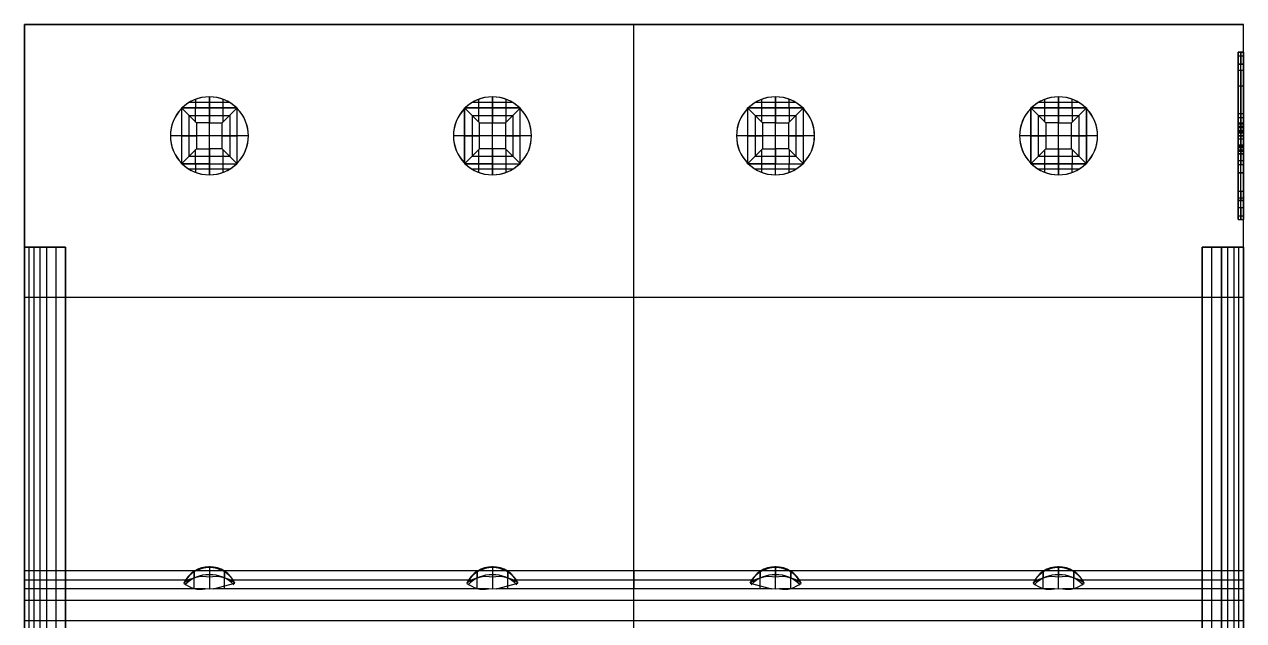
# Model space of a CAD drawing. Extents: x -10.9 to 10.9, y -9.8 to 12.2.
# Drawn here: x -10.94 to 10.94, y 1.46 to 12.16 of the extents above; entities that cross this region are included whole.
import ezdxf

# ---------------------------------------------------------------- set-up
doc = ezdxf.new("R2010")
doc.units = 0
doc.layers.add('DEFAULT', color=7, linetype='CONTINUOUS')

msp = doc.modelspace()

# ---------------------------------------------------------------- linework, layer by layer
at = {"layer": 'DEFAULT', "color": 98}
for p, q in [((10.94, 12.16), (-10.94, 12.16)), ((-10.94, 12.16), (-10.94, 2.36)), ((10.94, 12.16), (-10.94, 12.16)), ((-10.94, -9.84), (-10.94, 12.16)), ((-10.94, 12.16), (10.94, 12.16)), ((-10.94, 12.16), (-10.94, -8.51)), ((0, 2.36), (0, 12.16)), ((0, -9.84), (0, 12.16)), ((10.94, 2.36), (10.94, 12.16)), ((10.94, -9.84), (10.94, 12.16)), ((10.94, -8.51), (10.94, 12.16)), ((10.84, 11.66), (10.94, 11.66)), ((10.94, 11.66), (10.84, 11.66)), ((10.84, 11.449), (10.84, 11.66)), ((10.84, 11.66), (10.84, 11.449)), ((10.84, 11.66), (10.94, 11.66)), ((10.84, 11.31), (10.84, 11.66)), ((10.84, 11.598), (10.94, 11.598)), ((10.84, 11.598), (10.94, 11.598)), ((10.89, 11.449), (10.89, 11.66)), ((10.89, 11.66), (10.89, 11.449)), ((10.94, 11.449), (10.94, 11.66)), ((10.94, 11.66), (10.94, 11.449)), ((10.84, 8.871), (10.84, 11.449)), ((10.84, 11.449), (10.84, 8.871)), ((10.84, 11.449), (10.94, 11.449)), ((10.94, 11.449), (10.84, 11.449)), ((10.89, 8.871), (10.89, 11.449)), ((10.89, 8.871), (10.89, 11.449)), ((10.94, 11.449), (10.94, 8.871)), ((10.94, 8.871), (10.94, 11.449)), ((10.84, 10.386), (10.84, 11.337)), ((10.84, 11.337), (10.84, 10.386)), ((10.84, 11.337), (10.94, 11.337)), ((10.89, 10.386), (10.89, 11.337)), ((10.89, 11.337), (10.89, 10.386)), ((10.94, 10.386), (10.94, 11.337)), ((10.94, 11.337), (10.94, 10.386)), ((10.94, 10.562), (10.94, 11.337)), ((10.84, 11.058), (10.94, 11.058)), ((10.84, 11.058), (10.94, 11.058)), ((-7.62, 10.76), (-7.98, 10.76)), ((-7.865, 10.66), (-7.865, 10.816)), ((-7.62, 10.86), (-7.62, 10.66)), ((-7.62, 9.46), (-7.62, 10.86)), ((-7.259, 10.76), (-7.62, 10.76)), ((-7.375, 10.66), (-7.375, 10.816)), ((-2.54, 10.76), (-2.9, 10.76)), ((-2.785, 10.66), (-2.785, 10.816)), ((-2.54, 10.86), (-2.54, 10.66)), ((-2.54, 9.46), (-2.54, 10.86)), ((-2.179, 10.76), (-2.54, 10.76)), ((-2.295, 10.66), (-2.295, 10.816)), ((2.54, 10.76), (2.18, 10.76)), ((2.295, 10.66), (2.295, 10.816)), ((2.54, 10.86), (2.54, 10.66)), ((2.54, 9.46), (2.54, 10.86)), ((2.901, 10.76), (2.54, 10.76)), ((2.785, 10.66), (2.785, 10.816)), ((7.62, 10.76), (7.26, 10.76)), ((7.375, 10.66), (7.375, 10.816)), ((7.62, 10.86), (7.62, 10.66)), ((7.62, 9.46), (7.62, 10.86)), ((7.981, 10.76), (7.62, 10.76)), ((7.865, 10.66), (7.865, 10.816)), ((-8.115, 10.655), (-8.12, 10.66)), ((-8.12, 10.66), (-8.11, 10.66)), ((-8.11, 10.66), (-8.12, 10.66)), ((-8.12, 10.66), (-8.12, 10.65)), ((-8.12, 10.65), (-8.11, 10.66)), ((-8.12, 10.66), (-8.12, 10.65)), ((-8.12, 10.66), (-8.12, 10.65)), ((-8.12, 10.66), (-8.11, 10.66)), ((-8.12, 10.65), (-8.115, 10.655)), ((-8.12, 10.655), (-8.115, 10.655)), ((-8.12, 10.655), (-8.115, 10.655)), ((-8.12, 10.65), (-8.12, 9.67)), ((-8.12, 10.65), (-8.12, 9.67)), ((-8.12, 10.65), (-8.12, 9.67)), ((-8.117, 10.657), (-8.112, 10.657)), ((-8.117, 10.657), (-8.117, 10.652)), ((-8.11, 10.66), (-8.115, 10.655)), ((-8.115, 10.655), (-8.115, 10.66)), ((-8.115, 10.655), (-8.115, 10.66)), ((-7.852, 10.392), (-8.115, 10.655)), ((-7.62, 10.66), (-8.11, 10.66)), ((-8.11, 10.66), (-7.62, 10.66)), ((-8.11, 10.66), (-7.62, 10.66)), ((-7.986, 10.526), (-7.62, 10.526)), ((-7.986, 10.526), (-7.986, 9.794)), ((-7.867, 10.407), (-7.867, 10.66)), ((-7.62, 10.66), (-7.62, 10.392)), ((-7.62, 10.66), (-7.13, 10.66)), ((-7.13, 10.66), (-7.62, 10.66)), ((-7.62, 10.66), (-7.13, 10.66)), ((-7.62, 10.526), (-7.254, 10.526)), ((-7.388, 10.392), (-7.125, 10.655)), ((-7.372, 10.407), (-7.372, 10.66)), ((-7.254, 10.526), (-7.254, 9.794)), ((-7.12, 10.66), (-7.13, 10.66)), ((-7.13, 10.66), (-7.12, 10.65)), ((-7.13, 10.66), (-7.125, 10.655)), ((-7.13, 10.66), (-7.12, 10.66)), ((-7.13, 10.66), (-7.12, 10.66)), ((-7.127, 10.657), (-7.122, 10.657)), ((-7.125, 10.655), (-7.12, 10.66)), ((-7.125, 10.655), (-7.125, 10.66)), ((-7.125, 10.655), (-7.125, 10.66)), ((-7.125, 10.655), (-7.12, 10.65)), ((-7.125, 10.655), (-7.12, 10.655)), ((-7.125, 10.655), (-7.12, 10.655)), ((-7.122, 10.657), (-7.122, 10.652)), ((-7.12, 10.65), (-7.12, 10.66)), ((-7.12, 10.65), (-7.12, 10.66)), ((-7.12, 10.65), (-7.12, 10.66)), ((-7.12, 9.67), (-7.12, 10.65)), ((-7.12, 9.67), (-7.12, 10.65)), ((-7.12, 9.67), (-7.12, 10.65)), ((-3.04, 10.65), (-3.04, 10.66)), ((-3.04, 10.66), (-3.035, 10.655)), ((-3.04, 10.65), (-3.04, 10.66)), ((-3.04, 10.65), (-3.03, 10.66)), ((-3.04, 10.66), (-3.03, 10.66)), ((-3.04, 10.66), (-3.03, 10.66)), ((-3.04, 10.66), (-3.04, 10.65)), ((-3.04, 10.66), (-3.03, 10.66)), ((-3.035, 10.655), (-3.04, 10.65)), ((-3.04, 10.655), (-3.035, 10.655)), ((-3.04, 10.655), (-3.035, 10.655)), ((-3.04, 9.67), (-3.04, 10.65)), ((-3.04, 10.65), (-3.04, 9.67)), ((-3.04, 10.65), (-3.04, 9.67)), ((-3.037, 10.657), (-3.037, 10.652)), ((-3.037, 10.657), (-3.032, 10.657)), ((-3.035, 10.655), (-3.03, 10.66)), ((-3.035, 10.655), (-3.035, 10.66)), ((-3.035, 10.655), (-3.035, 10.66)), ((-3.035, 10.655), (-2.772, 10.392)), ((-2.54, 10.66), (-3.03, 10.66)), ((-3.03, 10.66), (-2.54, 10.66)), ((-3.03, 10.66), (-2.54, 10.66)), ((-2.906, 10.526), (-2.906, 9.794)), ((-2.906, 10.526), (-2.54, 10.526)), ((-2.787, 10.407), (-2.787, 10.66)), ((-2.54, 10.66), (-2.54, 10.392)), ((-2.54, 10.66), (-2.05, 10.66)), ((-2.05, 10.66), (-2.54, 10.66)), ((-2.54, 10.66), (-2.05, 10.66)), ((-2.54, 10.526), (-2.174, 10.526)), ((-2.308, 10.392), (-2.045, 10.655)), ((-2.292, 10.407), (-2.292, 10.66)), ((-2.174, 10.526), (-2.174, 9.794)), ((-2.04, 10.66), (-2.05, 10.66)), ((-2.05, 10.66), (-2.04, 10.65)), ((-2.05, 10.66), (-2.045, 10.655)), ((-2.05, 10.66), (-2.04, 10.66)), ((-2.05, 10.66), (-2.04, 10.66)), ((-2.047, 10.657), (-2.042, 10.657)), ((-2.045, 10.655), (-2.04, 10.66)), ((-2.045, 10.655), (-2.045, 10.66)), ((-2.045, 10.655), (-2.045, 10.66)), ((-2.045, 10.655), (-2.04, 10.65)), ((-2.045, 10.655), (-2.04, 10.655)), ((-2.045, 10.655), (-2.04, 10.655)), ((-2.042, 10.657), (-2.042, 10.652)), ((-2.04, 10.65), (-2.04, 10.66)), ((-2.04, 10.65), (-2.04, 10.66)), ((-2.04, 10.65), (-2.04, 10.66)), ((-2.04, 9.67), (-2.04, 10.65)), ((-2.04, 9.67), (-2.04, 10.65)), ((-2.04, 9.67), (-2.04, 10.65)), ((2.05, 10.66), (2.04, 10.66)), ((2.04, 10.66), (2.05, 10.66)), ((2.04, 10.65), (2.05, 10.66)), ((2.04, 10.65), (2.04, 10.66)), ((2.04, 10.66), (2.04, 10.65)), ((2.045, 10.655), (2.04, 10.66)), ((2.04, 10.66), (2.05, 10.66)), ((2.04, 10.66), (2.04, 10.65)), ((2.045, 10.655), (2.04, 10.65)), ((2.04, 10.655), (2.045, 10.655)), ((2.04, 10.655), (2.045, 10.655)), ((2.04, 10.65), (2.04, 9.67)), ((2.04, 10.65), (2.04, 9.67)), ((2.04, 10.65), (2.04, 9.67)), ((2.043, 10.657), (2.043, 10.652)), ((2.043, 10.657), (2.048, 10.657)), ((2.045, 10.655), (2.05, 10.66)), ((2.045, 10.655), (2.045, 10.66)), ((2.045, 10.655), (2.045, 10.66)), ((2.308, 10.392), (2.045, 10.655)), ((2.05, 10.66), (2.54, 10.66)), ((2.54, 10.66), (2.05, 10.66)), ((2.05, 10.66), (2.54, 10.66)), ((2.174, 10.526), (2.54, 10.526)), ((2.174, 10.526), (2.174, 9.794)), ((2.293, 10.407), (2.293, 10.66)), ((2.54, 10.66), (2.54, 10.392)), ((3.03, 10.66), (2.54, 10.66)), ((3.03, 10.66), (2.54, 10.66)), ((2.54, 10.66), (3.03, 10.66)), ((2.54, 10.526), (2.906, 10.526)), ((2.772, 10.392), (3.035, 10.655)), ((2.788, 10.407), (2.788, 10.66)), ((2.906, 10.526), (2.906, 9.794)), ((3.04, 10.66), (3.03, 10.66)), ((3.03, 10.66), (3.04, 10.65)), ((3.04, 10.66), (3.03, 10.66)), ((3.035, 10.655), (3.03, 10.66)), ((3.03, 10.66), (3.04, 10.66)), ((3.033, 10.657), (3.038, 10.657)), ((3.035, 10.655), (3.04, 10.66)), ((3.035, 10.655), (3.035, 10.66)), ((3.035, 10.655), (3.035, 10.66)), ((3.04, 10.65), (3.035, 10.655)), ((3.035, 10.655), (3.04, 10.655)), ((3.035, 10.655), (3.04, 10.655)), ((3.038, 10.657), (3.038, 10.652)), ((3.04, 10.65), (3.04, 10.66)), ((3.04, 10.66), (3.04, 10.65)), ((3.04, 10.65), (3.04, 10.66)), ((3.04, 9.67), (3.04, 10.65)), ((3.04, 9.67), (3.04, 10.65)), ((3.04, 9.67), (3.04, 10.65)), ((7.12, 10.65), (7.13, 10.66)), ((7.13, 10.66), (7.12, 10.66)), ((7.12, 10.66), (7.12, 10.65)), ((7.13, 10.66), (7.12, 10.66)), ((7.12, 10.65), (7.12, 10.66)), ((7.125, 10.655), (7.12, 10.66)), ((7.12, 10.66), (7.13, 10.66)), ((7.12, 10.66), (7.12, 10.65)), ((7.12, 10.65), (7.125, 10.655)), ((7.12, 10.655), (7.125, 10.655)), ((7.12, 10.655), (7.125, 10.655)), ((7.12, 9.67), (7.12, 10.65)), ((7.12, 9.67), (7.12, 10.65)), ((7.12, 10.65), (7.12, 9.67)), ((7.123, 10.657), (7.123, 10.652)), ((7.123, 10.657), (7.128, 10.657)), ((7.125, 10.655), (7.13, 10.66)), ((7.125, 10.655), (7.125, 10.66)), ((7.125, 10.655), (7.125, 10.66)), ((7.388, 10.392), (7.125, 10.655)), ((7.13, 10.66), (7.62, 10.66)), ((7.62, 10.66), (7.13, 10.66)), ((7.13, 10.66), (7.62, 10.66)), ((7.254, 10.526), (7.62, 10.526)), ((7.254, 10.526), (7.254, 9.794)), ((7.373, 10.407), (7.373, 10.66)), ((7.62, 10.66), (7.62, 10.392)), ((7.62, 10.66), (8.11, 10.66)), ((8.11, 10.66), (7.62, 10.66)), ((7.62, 10.66), (8.11, 10.66)), ((7.62, 10.526), (7.986, 10.526)), ((7.852, 10.392), (8.115, 10.655)), ((7.868, 10.407), (7.868, 10.66)), ((7.986, 10.526), (7.986, 9.794)), ((8.12, 10.66), (8.11, 10.66)), ((8.11, 10.66), (8.12, 10.65)), ((8.11, 10.66), (8.12, 10.66)), ((8.115, 10.655), (8.11, 10.66)), ((8.11, 10.66), (8.12, 10.66)), ((8.113, 10.657), (8.118, 10.657)), ((8.115, 10.655), (8.12, 10.66)), ((8.115, 10.655), (8.115, 10.66)), ((8.115, 10.655), (8.115, 10.66)), ((8.115, 10.655), (8.12, 10.65)), ((8.115, 10.655), (8.12, 10.655)), ((8.115, 10.655), (8.12, 10.655)), ((8.118, 10.657), (8.118, 10.652)), ((8.12, 10.65), (8.12, 10.66)), ((8.12, 10.66), (8.12, 10.65)), ((8.12, 10.65), (8.12, 10.66)), ((8.12, 10.65), (8.12, 9.67)), ((8.12, 9.67), (8.12, 10.65)), ((8.12, 9.67), (8.12, 10.65)), ((10.84, 10.304), (10.84, 10.562)), ((10.84, 10.562), (10.84, 10.304)), ((10.84, 10.562), (10.94, 10.562)), ((10.84, 10.15), (10.84, 10.503)), ((10.89, 10.562), (10.89, 10.304)), ((10.89, 10.304), (10.89, 10.562)), ((10.94, 10.562), (10.94, 10.304)), ((10.94, 10.562), (10.94, 10.304)), ((-7.62, 10.392), (-7.852, 10.392)), ((-7.852, 10.392), (-7.852, 9.928)), ((-7.62, 10.392), (-7.388, 10.392)), ((-7.62, 9.928), (-7.62, 10.392)), ((-7.388, 9.928), (-7.388, 10.392)), ((-2.772, 9.928), (-2.772, 10.392)), ((-2.772, 10.392), (-2.54, 10.392)), ((-2.54, 10.392), (-2.308, 10.392)), ((-2.54, 9.928), (-2.54, 10.392)), ((-2.308, 10.392), (-2.308, 9.928)), ((2.54, 10.392), (2.308, 10.392)), ((2.308, 10.392), (2.308, 9.928)), ((2.54, 10.392), (2.772, 10.392)), ((2.54, 9.928), (2.54, 10.392)), ((2.772, 10.392), (2.772, 9.928)), ((7.62, 10.392), (7.388, 10.392)), ((7.388, 10.392), (7.388, 9.928)), ((7.62, 10.392), (7.852, 10.392)), ((7.62, 9.928), (7.62, 10.392)), ((7.852, 9.928), (7.852, 10.392)), ((10.84, 10.492), (10.94, 10.492)), ((10.84, 10.492), (10.94, 10.492)), ((10.84, 10.373), (10.84, 10.386)), ((10.84, 10.386), (10.84, 10.373)), ((10.84, 10.386), (10.94, 10.386)), ((10.94, 10.386), (10.84, 10.386)), ((10.94, 10.38), (10.84, 10.38)), ((10.84, 10.38), (10.94, 10.38)), ((10.84, 10.215), (10.84, 10.373)), ((10.84, 10.373), (10.84, 10.215)), ((10.84, 10.373), (10.94, 10.373)), ((10.84, 10.373), (10.94, 10.373)), ((10.84, 9.876), (10.84, 10.333)), ((10.84, 10.333), (10.84, 9.876)), ((10.84, 10.333), (10.94, 10.333)), ((10.84, 10.304), (10.84, 10.215)), ((10.84, 10.215), (10.84, 10.304)), ((10.94, 10.304), (10.84, 10.304)), ((10.94, 10.304), (10.84, 10.304)), ((10.89, 10.373), (10.89, 10.386)), ((10.89, 10.373), (10.89, 10.386)), ((10.89, 10.215), (10.89, 10.373)), ((10.89, 10.373), (10.89, 10.215)), ((10.89, 9.876), (10.89, 10.333)), ((10.89, 10.333), (10.89, 9.876)), ((10.89, 10.215), (10.89, 10.304)), ((10.89, 10.304), (10.89, 10.215)), ((10.94, 10.386), (10.94, 10.373)), ((10.94, 10.373), (10.94, 10.386)), ((10.94, 10.373), (10.94, 10.215)), ((10.94, 10.215), (10.94, 10.373)), ((10.94, 10.333), (10.94, 9.876)), ((10.94, 10.333), (10.94, 9.876)), ((10.94, 9.876), (10.94, 10.333)), ((10.94, 10.304), (10.94, 10.215)), ((10.94, 10.215), (10.94, 10.304)), ((-6.92, 10.16), (-8.32, 10.16)), ((-8.12, 10.16), (-8.32, 10.16)), ((-8.12, 10.16), (-7.852, 10.16)), ((-7.388, 10.16), (-7.852, 10.16)), ((-7.388, 10.16), (-7.12, 10.16)), ((-6.92, 10.16), (-7.12, 10.16)), ((-1.84, 10.16), (-3.24, 10.16)), ((-3.04, 10.16), (-3.24, 10.16)), ((-3.04, 10.16), (-2.772, 10.16)), ((-2.308, 10.16), (-2.772, 10.16)), ((-2.308, 10.16), (-2.04, 10.16)), ((-1.84, 10.16), (-2.04, 10.16)), ((2.04, 10.16), (1.84, 10.16)), ((3.24, 10.16), (1.84, 10.16)), ((2.04, 10.16), (2.308, 10.16)), ((2.772, 10.16), (2.308, 10.16)), ((2.772, 10.16), (3.04, 10.16)), ((3.24, 10.16), (3.04, 10.16)), ((8.32, 10.16), (6.92, 10.16)), ((7.12, 10.16), (6.92, 10.16)), ((7.12, 10.16), (7.388, 10.16)), ((7.852, 10.16), (7.388, 10.16)), ((7.852, 10.16), (8.12, 10.16)), ((8.32, 10.16), (8.12, 10.16)), ((10.84, 10.261), (10.94, 10.261)), ((10.84, 10.261), (10.94, 10.261)), ((10.84, 10.239), (10.94, 10.239)), ((10.84, 10.239), (10.94, 10.239)), ((10.94, 10.215), (10.84, 10.215)), ((10.84, 10.215), (10.94, 10.215)), ((10.84, 10.215), (10.94, 10.215)), ((10.84, 10.215), (10.94, 10.215)), ((10.84, 10.215), (10.94, 10.215)), ((10.84, 10.215), (10.94, 10.215)), ((10.94, 10.16), (10.84, 10.16)), ((10.84, 10.16), (10.94, 10.16)), ((10.84, 10.105), (10.94, 10.105)), ((10.84, 10.105), (10.94, 10.105)), ((-8.115, 9.665), (-7.852, 9.928)), ((-7.867, 9.66), (-7.867, 9.913)), ((-7.852, 9.928), (-7.62, 9.928)), ((-7.62, 9.928), (-7.62, 9.66)), ((-7.388, 9.928), (-7.62, 9.928)), ((-7.125, 9.665), (-7.388, 9.928)), ((-7.372, 9.66), (-7.372, 9.913)), ((-2.772, 9.928), (-3.035, 9.665)), ((-2.787, 9.66), (-2.787, 9.913)), ((-2.54, 9.928), (-2.772, 9.928)), ((-2.308, 9.928), (-2.54, 9.928)), ((-2.54, 9.928), (-2.54, 9.66)), ((-2.045, 9.665), (-2.308, 9.928)), ((-2.292, 9.66), (-2.292, 9.913)), ((2.308, 9.928), (2.045, 9.665)), ((2.293, 9.66), (2.293, 9.913)), ((2.308, 9.928), (2.54, 9.928)), ((2.54, 9.928), (2.54, 9.66)), ((2.772, 9.928), (2.54, 9.928)), ((3.035, 9.665), (2.772, 9.928)), ((2.788, 9.66), (2.788, 9.913)), ((7.125, 9.665), (7.388, 9.928)), ((7.373, 9.66), (7.373, 9.913)), ((7.388, 9.928), (7.62, 9.928)), ((7.62, 9.928), (7.62, 9.66)), ((7.62, 9.928), (7.852, 9.928)), ((7.852, 9.928), (8.115, 9.665)), ((7.868, 9.66), (7.868, 9.913)), ((10.84, 9.707), (10.84, 10.059)), ((10.84, 9.995), (10.84, 9.905)), ((10.84, 9.905), (10.84, 9.995)), ((10.84, 9.995), (10.84, 9.836)), ((10.84, 9.836), (10.84, 9.995)), ((10.84, 9.995), (10.94, 9.995)), ((10.94, 9.995), (10.84, 9.995)), ((10.84, 9.995), (10.94, 9.995)), ((10.84, 9.995), (10.94, 9.995)), ((10.84, 9.995), (10.94, 9.995)), ((10.84, 9.995), (10.94, 9.995)), ((10.84, 9.97), (10.94, 9.97)), ((10.84, 9.97), (10.94, 9.97)), ((10.84, 9.948), (10.94, 9.948)), ((10.84, 9.948), (10.94, 9.948)), ((10.84, 9.905), (10.84, 9.648)), ((10.84, 9.648), (10.84, 9.905)), ((10.94, 9.905), (10.84, 9.905)), ((10.84, 9.905), (10.94, 9.905)), ((10.94, 9.876), (10.84, 9.876)), ((10.89, 9.905), (10.89, 9.995)), ((10.89, 9.836), (10.89, 9.995)), ((10.89, 9.995), (10.89, 9.836)), ((10.89, 9.995), (10.89, 9.905)), ((10.89, 9.648), (10.89, 9.905)), ((10.89, 9.905), (10.89, 9.648)), ((10.94, 9.995), (10.94, 9.905)), ((10.94, 9.836), (10.94, 9.995)), ((10.94, 9.995), (10.94, 9.905)), ((10.94, 9.995), (10.94, 9.836)), ((10.94, 9.905), (10.94, 9.648)), ((10.94, 9.648), (10.94, 9.905)), ((-8.11, 9.66), (-8.12, 9.67)), ((-8.12, 9.67), (-8.12, 9.66)), ((-8.12, 9.66), (-8.12, 9.67)), ((-8.12, 9.67), (-8.115, 9.665)), ((-8.12, 9.67), (-8.12, 9.66)), ((-8.115, 9.665), (-8.12, 9.66)), ((-8.12, 9.665), (-8.115, 9.665)), ((-8.12, 9.665), (-8.115, 9.665)), ((-8.12, 9.66), (-8.11, 9.66)), ((-8.12, 9.66), (-8.11, 9.66)), ((-8.12, 9.66), (-8.11, 9.66)), ((-8.117, 9.668), (-8.117, 9.663)), ((-8.117, 9.663), (-8.112, 9.663)), ((-8.11, 9.66), (-8.115, 9.665)), ((-8.115, 9.66), (-8.115, 9.665)), ((-8.115, 9.66), (-8.115, 9.665)), ((-7.62, 9.66), (-8.11, 9.66)), ((-8.11, 9.66), (-7.62, 9.66)), ((-8.11, 9.66), (-7.62, 9.66)), ((-7.986, 9.794), (-7.62, 9.794)), ((-7.865, 9.504), (-7.865, 9.66)), ((-7.62, 9.794), (-7.254, 9.794)), ((-7.62, 9.66), (-7.62, 9.46)), ((-7.62, 9.66), (-7.13, 9.66)), ((-7.62, 9.66), (-7.13, 9.66)), ((-7.62, 9.66), (-7.13, 9.66)), ((-7.375, 9.504), (-7.375, 9.66)), ((-7.12, 9.67), (-7.13, 9.66)), ((-7.13, 9.66), (-7.125, 9.665)), ((-7.13, 9.66), (-7.12, 9.66)), ((-7.13, 9.66), (-7.12, 9.66)), ((-7.13, 9.66), (-7.12, 9.66)), ((-7.127, 9.663), (-7.122, 9.663)), ((-7.125, 9.665), (-7.12, 9.67)), ((-7.12, 9.66), (-7.125, 9.665)), ((-7.125, 9.665), (-7.12, 9.665)), ((-7.125, 9.66), (-7.125, 9.665)), ((-7.125, 9.665), (-7.12, 9.665)), ((-7.125, 9.66), (-7.125, 9.665)), ((-7.122, 9.668), (-7.122, 9.663)), ((-7.12, 9.66), (-7.12, 9.67)), ((-7.12, 9.66), (-7.12, 9.67)), ((-7.12, 9.66), (-7.12, 9.67)), ((-3.035, 9.665), (-3.04, 9.67)), ((-3.04, 9.67), (-3.04, 9.66)), ((-3.03, 9.66), (-3.04, 9.67)), ((-3.04, 9.67), (-3.04, 9.66)), ((-3.04, 9.67), (-3.04, 9.66)), ((-3.04, 9.66), (-3.035, 9.665)), ((-3.04, 9.665), (-3.035, 9.665)), ((-3.04, 9.665), (-3.035, 9.665)), ((-3.03, 9.66), (-3.04, 9.66)), ((-3.04, 9.66), (-3.03, 9.66)), ((-3.04, 9.66), (-3.03, 9.66)), ((-3.037, 9.668), (-3.037, 9.663)), ((-3.037, 9.663), (-3.032, 9.663)), ((-3.03, 9.66), (-3.035, 9.665)), ((-3.035, 9.66), (-3.035, 9.665)), ((-3.035, 9.66), (-3.035, 9.665)), ((-3.03, 9.66), (-2.54, 9.66)), ((-2.54, 9.66), (-3.03, 9.66)), ((-3.03, 9.66), (-2.54, 9.66)), ((-2.906, 9.794), (-2.54, 9.794)), ((-2.785, 9.504), (-2.785, 9.66)), ((-2.54, 9.794), (-2.174, 9.794)), ((-2.54, 9.66), (-2.54, 9.46)), ((-2.54, 9.66), (-2.05, 9.66)), ((-2.54, 9.66), (-2.05, 9.66)), ((-2.54, 9.66), (-2.05, 9.66)), ((-2.295, 9.504), (-2.295, 9.66)), ((-2.04, 9.67), (-2.05, 9.66)), ((-2.05, 9.66), (-2.045, 9.665)), ((-2.05, 9.66), (-2.04, 9.66)), ((-2.05, 9.66), (-2.04, 9.66)), ((-2.05, 9.66), (-2.04, 9.66)), ((-2.047, 9.663), (-2.042, 9.663)), ((-2.045, 9.665), (-2.04, 9.67)), ((-2.04, 9.66), (-2.045, 9.665)), ((-2.045, 9.665), (-2.04, 9.665)), ((-2.045, 9.66), (-2.045, 9.665)), ((-2.045, 9.665), (-2.04, 9.665)), ((-2.045, 9.66), (-2.045, 9.665)), ((-2.042, 9.668), (-2.042, 9.663)), ((-2.04, 9.66), (-2.04, 9.67)), ((-2.04, 9.66), (-2.04, 9.67)), ((-2.04, 9.66), (-2.04, 9.67)), ((2.045, 9.665), (2.04, 9.67)), ((2.04, 9.66), (2.04, 9.67)), ((2.04, 9.67), (2.04, 9.66)), ((2.05, 9.66), (2.04, 9.67)), ((2.04, 9.67), (2.04, 9.66)), ((2.045, 9.665), (2.04, 9.66)), ((2.04, 9.665), (2.045, 9.665)), ((2.04, 9.665), (2.045, 9.665)), ((2.04, 9.66), (2.05, 9.66)), ((2.05, 9.66), (2.04, 9.66)), ((2.04, 9.66), (2.05, 9.66)), ((2.043, 9.668), (2.043, 9.663)), ((2.043, 9.663), (2.048, 9.663)), ((2.05, 9.66), (2.045, 9.665)), ((2.045, 9.66), (2.045, 9.665)), ((2.045, 9.66), (2.045, 9.665)), ((2.54, 9.66), (2.05, 9.66)), ((2.05, 9.66), (2.54, 9.66)), ((2.05, 9.66), (2.54, 9.66)), ((2.174, 9.794), (2.54, 9.794)), ((2.295, 9.504), (2.295, 9.66)), ((2.54, 9.794), (2.906, 9.794)), ((2.54, 9.46), (2.54, 9.66)), ((2.54, 9.66), (3.03, 9.66)), ((2.54, 9.66), (3.03, 9.66)), ((2.54, 9.66), (3.03, 9.66)), ((2.785, 9.504), (2.785, 9.66)), ((3.04, 9.67), (3.03, 9.66)), ((3.03, 9.66), (3.035, 9.665)), ((3.03, 9.66), (3.04, 9.66)), ((3.03, 9.66), (3.04, 9.66)), ((3.03, 9.66), (3.04, 9.66)), ((3.033, 9.663), (3.038, 9.663)), ((3.035, 9.665), (3.04, 9.67)), ((3.04, 9.66), (3.035, 9.665)), ((3.035, 9.665), (3.04, 9.665)), ((3.035, 9.66), (3.035, 9.665)), ((3.035, 9.665), (3.04, 9.665)), ((3.035, 9.66), (3.035, 9.665)), ((3.038, 9.668), (3.038, 9.663)), ((3.04, 9.66), (3.04, 9.67)), ((3.04, 9.67), (3.04, 9.66)), ((3.04, 9.66), (3.04, 9.67)), ((7.125, 9.665), (7.12, 9.67)), ((7.12, 9.66), (7.12, 9.67)), ((7.12, 9.66), (7.12, 9.67)), ((7.13, 9.66), (7.12, 9.67)), ((7.12, 9.67), (7.12, 9.66)), ((7.125, 9.665), (7.12, 9.66)), ((7.12, 9.665), (7.125, 9.665)), ((7.12, 9.665), (7.125, 9.665)), ((7.13, 9.66), (7.12, 9.66)), ((7.12, 9.66), (7.13, 9.66)), ((7.12, 9.66), (7.13, 9.66)), ((7.123, 9.668), (7.123, 9.663)), ((7.123, 9.663), (7.128, 9.663)), ((7.13, 9.66), (7.125, 9.665)), ((7.125, 9.66), (7.125, 9.665)), ((7.125, 9.66), (7.125, 9.665)), ((7.62, 9.66), (7.13, 9.66)), ((7.62, 9.66), (7.13, 9.66)), ((7.13, 9.66), (7.62, 9.66)), ((7.254, 9.794), (7.62, 9.794)), ((7.375, 9.504), (7.375, 9.66)), ((7.62, 9.794), (7.986, 9.794)), ((8.11, 9.66), (7.62, 9.66)), ((8.11, 9.66), (7.62, 9.66)), ((7.62, 9.66), (7.62, 9.46)), ((7.62, 9.66), (8.11, 9.66)), ((7.865, 9.504), (7.865, 9.66)), ((8.12, 9.67), (8.11, 9.66)), ((8.115, 9.665), (8.11, 9.66)), ((8.11, 9.66), (8.12, 9.66)), ((8.12, 9.66), (8.11, 9.66)), ((8.11, 9.66), (8.12, 9.66)), ((8.113, 9.663), (8.118, 9.663)), ((8.12, 9.67), (8.115, 9.665)), ((8.12, 9.66), (8.115, 9.665)), ((8.115, 9.665), (8.12, 9.665)), ((8.115, 9.66), (8.115, 9.665)), ((8.115, 9.665), (8.12, 9.665)), ((8.115, 9.66), (8.115, 9.665)), ((8.118, 9.668), (8.118, 9.663)), ((8.12, 9.67), (8.12, 9.66)), ((8.12, 9.67), (8.12, 9.66)), ((8.12, 9.66), (8.12, 9.67)), ((10.84, 9.836), (10.84, 9.16)), ((10.84, 9.16), (10.84, 9.836)), ((10.84, 9.836), (10.94, 9.836)), ((10.94, 9.836), (10.84, 9.836)), ((10.84, 9.718), (10.94, 9.718)), ((10.84, 9.718), (10.94, 9.718)), ((10.84, 9.648), (10.94, 9.648)), ((10.89, 9.16), (10.89, 9.836)), ((10.89, 9.16), (10.89, 9.836)), ((10.94, 9.836), (10.94, 9.16)), ((10.94, 9.16), (10.94, 9.836)), ((10.94, 9.002), (10.94, 9.707)), ((-7.62, 9.56), (-7.98, 9.56)), ((-7.259, 9.56), (-7.62, 9.56)), ((-2.54, 9.56), (-2.9, 9.56)), ((-2.179, 9.56), (-2.54, 9.56)), ((2.54, 9.56), (2.18, 9.56)), ((2.901, 9.56), (2.54, 9.56)), ((7.62, 9.56), (7.26, 9.56)), ((7.981, 9.56), (7.62, 9.56)), ((10.94, 9.498), (10.84, 9.498)), ((10.84, 9.498), (10.94, 9.498)), ((10.84, 9.16), (10.84, 9.002)), ((10.84, 9.002), (10.84, 9.16)), ((10.94, 9.16), (10.84, 9.16)), ((10.94, 9.16), (10.84, 9.16)), ((10.84, 9.048), (10.94, 9.048)), ((10.84, 9.048), (10.94, 9.048)), ((10.84, 9.002), (10.94, 9.002)), ((10.94, 9.002), (10.84, 9.002)), ((10.84, 8.66), (10.84, 9.002)), ((10.84, 9.002), (10.94, 9.002)), ((10.89, 9.16), (10.89, 9.002)), ((10.89, 9.002), (10.89, 9.16)), ((10.94, 9.002), (10.94, 9.16)), ((10.94, 9.002), (10.94, 9.16)), ((10.84, 8.871), (10.84, 8.66)), ((10.84, 8.66), (10.84, 8.871)), ((10.94, 8.871), (10.84, 8.871)), ((10.94, 8.871), (10.84, 8.871)), ((10.89, 8.871), (10.89, 8.66)), ((10.89, 8.66), (10.89, 8.871)), ((10.94, 8.871), (10.94, 8.66)), ((10.94, 8.66), (10.94, 8.871)), ((10.84, 8.722), (10.94, 8.722)), ((10.84, 8.722), (10.94, 8.722)), ((10.84, 8.66), (10.94, 8.66)), ((10.84, 8.66), (10.94, 8.66)), ((10.84, 8.66), (10.94, 8.66)), ((-10.772, 8.16), (-10.94, 8.16)), ((-10.94, 8.16), (-10.772, 8.16)), ((-10.94, -8.51), (-10.94, 8.16)), ((-10.94, 8.16), (-10.94, -8.51)), ((-10.94, 8.16), (-10.199, 8.16)), ((-10.856, -8.51), (-10.856, 8.16)), ((-10.856, -8.51), (-10.856, 8.16)), ((-10.541, 8.16), (-10.772, 8.16)), ((-10.772, 8.16), (-10.541, 8.16)), ((-10.772, 8.16), (-10.772, -8.51)), ((-10.772, 8.16), (-10.772, -8.51)), ((-10.657, -8.51), (-10.657, 8.16)), ((-10.657, -8.51), (-10.657, 8.16)), ((-10.199, 8.16), (-10.541, 8.16)), ((-10.541, 8.16), (-10.199, 8.16)), ((-10.541, 8.16), (-10.541, -8.51)), ((-10.541, 8.16), (-10.541, -8.51)), ((-10.37, -8.51), (-10.37, 8.16)), ((-10.37, -8.51), (-10.37, 8.16)), ((-10.199, 8.16), (-10.199, -8.51)), ((-10.199, -8.51), (-10.199, 8.16)), ((-10.199, 8.16), (-10.199, -8.889)), ((10.541, 8.16), (10.199, 8.16)), ((10.199, 8.16), (10.199, -8.51)), ((10.199, 8.16), (10.199, -8.51)), ((10.199, 8.16), (10.541, 8.16)), ((10.199, -8.889), (10.199, 8.16)), ((10.199, 8.16), (10.94, 8.16)), ((10.37, -8.51), (10.37, 8.16)), ((10.37, -8.51), (10.37, 8.16)), ((10.773, 8.16), (10.541, 8.16)), ((10.541, 8.16), (10.541, -8.51)), ((10.541, 8.16), (10.773, 8.16)), ((10.541, -8.51), (10.541, 8.16)), ((10.657, -8.51), (10.657, 8.16)), ((10.657, -8.51), (10.657, 8.16)), ((10.773, -8.51), (10.773, 8.16)), ((10.773, -8.51), (10.773, 8.16)), ((10.773, 8.16), (10.94, 8.16)), ((10.94, 8.16), (10.773, 8.16)), ((10.857, -8.51), (10.857, 8.16)), ((10.857, -8.51), (10.857, 8.16)), ((10.94, 8.16), (10.94, -8.51)), ((10.94, -8.51), (10.94, 8.16)), ((10.94, 7.26), (-10.94, 7.26)), ((-7.62, 2.426), (-7.62, 2.027)), ((-2.54, 2.426), (-2.54, 2.027)), ((2.54, 2.027), (2.54, 2.426)), ((7.62, 2.027), (7.62, 2.426)), ((-10.94, 2.36), (10.94, 2.36)), ((-10.94, 2.029), (-10.94, 2.36)), ((-10.94, 2.194), (-7.999, 2.194)), ((-7.894, 2.048), (-7.894, 2.346)), ((-7.346, 2.048), (-7.346, 2.346)), ((-7.241, 2.194), (-2.919, 2.194)), ((-2.814, 2.048), (-2.814, 2.346)), ((-2.266, 2.048), (-2.266, 2.346)), ((-2.161, 2.194), (2.161, 2.194)), ((0, 2.36), (0, 2.029)), ((2.266, 2.048), (2.266, 2.346)), ((2.814, 2.048), (2.814, 2.346)), ((2.919, 2.194), (7.241, 2.194)), ((7.346, 2.048), (7.346, 2.346)), ((7.894, 2.048), (7.894, 2.346)), ((7.999, 2.194), (10.94, 2.194)), ((10.94, 2.36), (10.94, 2.029)), ((-10.94, 2.029), (-10.94, 1.461)), ((-7.693, 2.029), (-10.94, 2.029)), ((-7.62, 2.027), (-7.693, 2.029)), ((-7.546, 2.029), (-7.62, 2.027)), ((-7.546, 2.029), (-7.162, 2.134)), ((-2.613, 2.029), (-7.546, 2.029)), ((-2.54, 2.027), (-2.613, 2.029)), ((-2.466, 2.029), (-2.54, 2.027)), ((-2.466, 2.029), (-2.082, 2.134)), ((2.467, 2.029), (-2.466, 2.029)), ((0, 1.461), (0, 2.029)), ((2.082, 2.134), (2.467, 2.029)), ((2.54, 2.027), (2.467, 2.029)), ((2.614, 2.029), (2.54, 2.027)), ((7.547, 2.029), (2.614, 2.029)), ((7.62, 2.027), (7.547, 2.029)), ((7.694, 2.029), (7.62, 2.027)), ((10.94, 2.029), (7.694, 2.029)), ((10.94, 1.461), (10.94, 2.029)), ((10.94, 1.823), (-10.94, 1.823)), ((-10.94, 1.461), (10.94, 1.461)), ((-10.94, -3.14), (-10.94, 1.461)), ((10.94, 1.461), (10.94, -3.14))]:
    msp.add_line(p, q, dxfattribs=at)
for points in [[(-7.62, 2.426), (-7.62, 2.437), (-7.62, 2.44), (-7.62, 2.44), (-7.62, 2.44), (-7.62, 2.44), (-7.62, 2.439), (-7.62, 2.41), (-7.62, 2.241)], [(-2.54, 2.426), (-2.54, 2.437), (-2.54, 2.44), (-2.54, 2.44), (-2.54, 2.44), (-2.54, 2.44), (-2.54, 2.439), (-2.54, 2.41), (-2.54, 2.241)], [(2.54, 2.426), (2.54, 2.437), (2.54, 2.44), (2.54, 2.44), (2.54, 2.44), (2.54, 2.44), (2.54, 2.439), (2.54, 2.41), (2.54, 2.241)], [(7.62, 2.426), (7.62, 2.437), (7.62, 2.44), (7.62, 2.44), (7.62, 2.44), (7.62, 2.44), (7.62, 2.439), (7.62, 2.41), (7.62, 2.241)], [(-7.894, 2.346), (-7.894, 2.356), (-7.894, 2.358), (-7.894, 2.358), (-7.894, 2.358), (-7.894, 2.358), (-7.894, 2.34), (-7.894, 2.22)], [(-7.346, 2.346), (-7.346, 2.356), (-7.346, 2.358), (-7.346, 2.358), (-7.346, 2.358), (-7.346, 2.358), (-7.346, 2.34), (-7.346, 2.22)], [(-2.814, 2.346), (-2.814, 2.356), (-2.814, 2.358), (-2.814, 2.358), (-2.814, 2.358), (-2.814, 2.358), (-2.814, 2.34), (-2.814, 2.22)], [(-2.266, 2.346), (-2.266, 2.356), (-2.266, 2.358), (-2.266, 2.358), (-2.266, 2.358), (-2.266, 2.358), (-2.266, 2.34), (-2.266, 2.22)], [(2.266, 2.346), (2.266, 2.356), (2.266, 2.358), (2.266, 2.358), (2.266, 2.358), (2.266, 2.358), (2.266, 2.34), (2.266, 2.22)], [(2.814, 2.346), (2.814, 2.356), (2.814, 2.358), (2.814, 2.358), (2.814, 2.358), (2.814, 2.358), (2.814, 2.34), (2.814, 2.22)], [(7.346, 2.346), (7.346, 2.356), (7.346, 2.358), (7.346, 2.358), (7.346, 2.358), (7.346, 2.358), (7.346, 2.34), (7.346, 2.22)], [(7.894, 2.346), (7.894, 2.356), (7.894, 2.358), (7.894, 2.358), (7.894, 2.358), (7.894, 2.358), (7.894, 2.34), (7.894, 2.22)]]:
    msp.add_lwpolyline(points, dxfattribs=at)
for centre, radius, start, end in [((-7.62, 10.16), 0.7, 90, 270), ((-7.62, 10.16), 0.7, 90, 270), ((-7.62, 10.16), 0.7, 90, 270), ((-7.62, 10.16), 0.7, 90, 134.4153), ((-7.62, 10.16), 0.7, 270, 90), ((-7.62, 10.16), 0.7, 45.5847, 90), ((-7.62, 10.16), 0.7, 270, 90), ((-7.62, 10.16), 0.7, 270, 90), ((-2.54, 10.16), 0.7, 90, 270), ((-2.54, 10.16), 0.7, 90, 270), ((-2.54, 10.16), 0.7, 90, 270), ((-2.54, 10.16), 0.7, 90, 134.4153), ((-2.54, 10.16), 0.7, 270, 90), ((-2.54, 10.16), 0.7, 45.5847, 90), ((-2.54, 10.16), 0.7, 270, 90), ((-2.54, 10.16), 0.7, 270, 90), ((2.54, 10.16), 0.7, 90, 270), ((2.54, 10.16), 0.7, 90, 270), ((2.54, 10.16), 0.7, 90, 270), ((2.54, 10.16), 0.7, 90, 134.4153), ((2.54, 10.16), 0.7, 270, 90), ((2.54, 10.16), 0.7, 270, 90), ((2.54, 10.16), 0.7, 45.5847, 90), ((2.54, 10.16), 0.7, 270, 90), ((7.62, 10.16), 0.7, 90, 270), ((7.62, 10.16), 0.7, 90, 270), ((7.62, 10.16), 0.7, 90, 270), ((7.62, 10.16), 0.7, 90, 134.4153), ((7.62, 10.16), 0.7, 270, 90), ((7.62, 10.16), 0.7, 270, 90), ((7.62, 10.16), 0.7, 45.5847, 90), ((7.62, 10.16), 0.7, 270, 90), ((-7.62, 10.16), 0.7, 135.5847, 224.4153), ((-7.62, 10.16), 0.7, 315.5847, 44.4153), ((-2.54, 10.16), 0.7, 135.5847, 224.4153), ((-2.54, 10.16), 0.7, 315.5847, 44.4153), ((2.54, 10.16), 0.7, 135.5847, 224.4153), ((2.54, 10.16), 0.7, 315.5847, 44.4153), ((7.62, 10.16), 0.7, 135.5847, 224.4153), ((7.62, 10.16), 0.7, 315.5847, 44.4153), ((-7.62, 10.16), 0.7, 225.5847, 270), ((-7.62, 10.16), 0.7, 270, 314.4153), ((-2.54, 10.16), 0.7, 225.5847, 270), ((-2.54, 10.16), 0.7, 270, 314.4153), ((2.54, 10.16), 0.7, 225.5847, 270), ((2.54, 10.16), 0.7, 270, 314.4153), ((7.62, 10.16), 0.7, 225.5847, 270), ((7.62, 10.16), 0.7, 270, 314.4153), ((-7.623, 1.925), 0.501, 89.6271, 155.3317), ((-7.625, 1.905), 0.506, 89.3764, 149.0715), ((-7.617, 1.925), 0.501, 24.6683, 90.3729), ((-7.614, 1.905), 0.506, 30.9285, 90.6236), ((-2.543, 1.925), 0.501, 89.6271, 155.3317), ((-2.545, 1.905), 0.506, 89.3764, 149.0715), ((-2.537, 1.925), 0.501, 24.6683, 90.3729), ((-2.534, 1.905), 0.506, 30.9285, 90.6236), ((2.537, 1.925), 0.501, 89.6271, 155.3317), ((2.535, 1.905), 0.506, 89.3764, 149.0715), ((2.543, 1.925), 0.501, 24.6683, 90.3729), ((2.546, 1.905), 0.506, 30.9285, 90.6236), ((7.617, 1.925), 0.501, 89.6271, 155.3317), ((7.615, 1.905), 0.506, 89.3764, 149.0715), ((7.623, 1.925), 0.501, 24.6683, 90.3729), ((7.626, 1.905), 0.506, 30.9285, 90.6236), ((-7.728, 1.67), 0.581, 79.2582, 127.022), ((-7.645, 1.717), 0.566, 87.4052, 136.9302), ((-7.594, 1.717), 0.566, 43.0697, 92.5948), ((-7.511, 1.67), 0.581, 52.978, 100.7418), ((-2.648, 1.67), 0.581, 79.2582, 127.022), ((-2.565, 1.717), 0.566, 87.4052, 136.9302), ((-2.514, 1.717), 0.566, 43.0697, 92.5948), ((-2.431, 1.67), 0.581, 52.978, 100.7418), ((2.432, 1.67), 0.581, 79.2582, 127.022), ((2.515, 1.717), 0.566, 87.4052, 136.9303), ((2.566, 1.717), 0.566, 43.0698, 92.5948), ((2.649, 1.67), 0.581, 52.978, 100.7418), ((7.512, 1.67), 0.581, 79.2582, 127.022), ((7.595, 1.717), 0.566, 87.4052, 136.9302), ((7.646, 1.717), 0.566, 43.0698, 92.5948), ((7.729, 1.67), 0.581, 52.978, 100.7418), ((-7.772, 2.495), 0.473, 229.7394, 279.5546), ((-2.692, 2.495), 0.473, 229.7394, 279.5546), ((2.693, 2.495), 0.473, 260.4454, 310.2606), ((7.468, 2.495), 0.473, 229.7394, 279.5546), ((7.773, 2.495), 0.473, 260.4454, 310.2606)]:
    msp.add_arc(centre, radius, start, end, dxfattribs=at)

doc.saveas('drawing.dxf')
